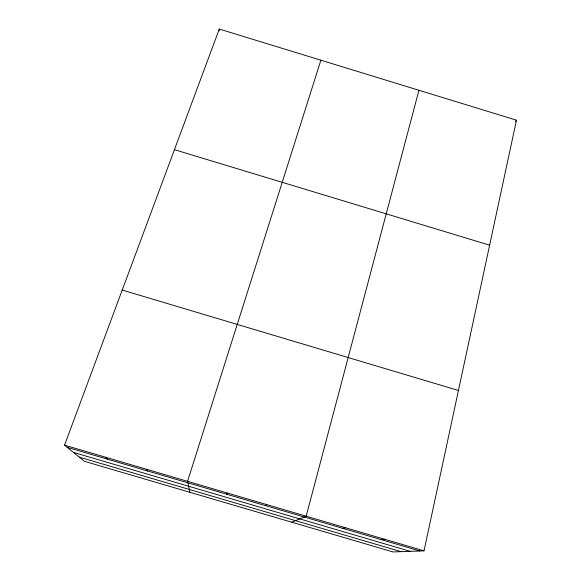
<?xml version="1.0" encoding="UTF-8"?>
<svg xmlns="http://www.w3.org/2000/svg" width="581" height="581" viewBox="0 0 581 581"><rect width="100%" height="100%" fill="white"/><g stroke="black" fill="none" stroke-linecap="round" stroke-linejoin="round"><path stroke-width="0.87" d="M219.248 30.757L219.291 29.05L516.465 120.187L424.014 550.832L393.061 551.95L84.456 461.329L64.535 445.169L219.291 29.05M418.937 90.273L306.172 516.197L291.8 522.217M320.879 60.206L187.561 481.329L189.972 492.31M226.75 494.242L227.186 492.978M515.47 121.582L516.465 120.187M265.524 505.637L266.723 504.598M342.834 528.361L345.542 527.766M381.361 539.684L384.818 539.313M64.535 445.169L424.014 550.832M67.243 447.363L419.816 550.984M73.446 452.396L410.186 551.333M79.27 457.124L401.122 551.659M122.221 290.057L458.438 390.476M174.431 149.673L489.63 245.175M105.633 457.247L107.543 459.208M146.644 469.303L147.763 471.031"/></g></svg>
